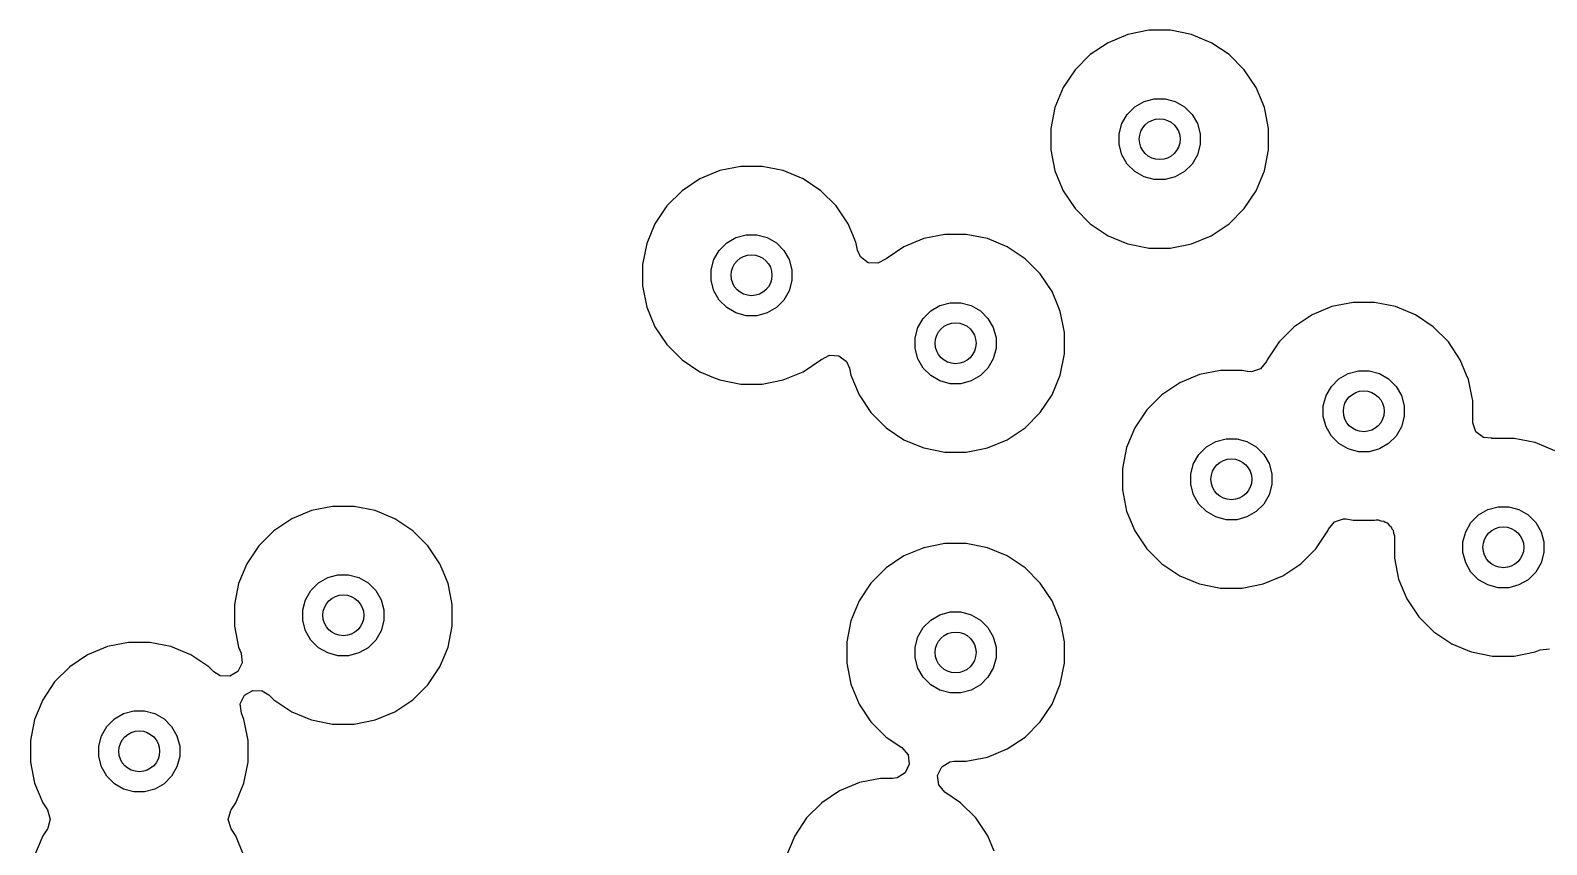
# Model space of a CAD drawing. Header units: inches. Extents: x 2.68 to 6.18, y -3.58 to -1.67.
# Drawn here: x 5.3622 to 5.801, y -2.6845 to -2.4488 of the extents above; entities that cross this region are included whole.
import ezdxf

# ---------------------------------------------------------------- set-up
doc = ezdxf.new("R2010")
doc.units = ezdxf.units.IN
doc.header["$MEASUREMENT"] = 0
doc.layers.add('In1.Cu', color=91, linetype='CONTINUOUS', true_color=0x7fc87f)

msp = doc.modelspace()

# ---------------------------------------------------------------- linework, layer by layer
at = {"layer": 'In1.Cu', "linetype": 'CONTINUOUS'}
for p, q in [((5.67405, -2.45239), (5.66889, -2.45584)), ((5.67978, -2.45001), (5.67405, -2.45239)), ((5.67405, -2.45239), (5.67405, -2.45239)), ((5.68587, -2.4488), (5.67978, -2.45001)), ((5.67978, -2.45001), (5.67978, -2.45001)), ((5.69208, -2.4488), (5.68587, -2.4488)), ((5.68587, -2.4488), (5.68587, -2.4488)), ((5.69817, -2.45001), (5.69208, -2.4488)), ((5.69208, -2.4488), (5.69208, -2.4488)), ((5.7039, -2.45239), (5.69817, -2.45001)), ((5.69817, -2.45001), (5.69817, -2.45001)), ((5.70411, -2.45253), (5.7039, -2.45239)), ((5.7039, -2.45239), (5.7039, -2.45239)), ((5.70907, -2.45584), (5.70411, -2.45253)), ((5.66889, -2.45584), (5.6645, -2.46022)), ((5.66889, -2.45584), (5.66889, -2.45584)), ((5.71346, -2.46022), (5.70907, -2.45584)), ((5.70907, -2.45584), (5.70907, -2.45584)), ((5.6645, -2.46022), (5.66105, -2.46539)), ((5.6645, -2.46022), (5.6645, -2.46022)), ((5.71691, -2.46539), (5.71346, -2.46022)), ((5.71346, -2.46022), (5.71346, -2.46022)), ((5.66105, -2.46539), (5.65867, -2.47112)), ((5.66105, -2.46539), (5.66105, -2.46539)), ((5.71889, -2.47018), (5.71691, -2.46539)), ((5.71691, -2.46539), (5.71691, -2.46539)), ((5.68179, -2.47094), (5.68446, -2.4694)), ((5.68446, -2.4694), (5.68743, -2.46861)), ((5.68743, -2.46861), (5.69052, -2.46861)), ((5.69052, -2.46861), (5.6935, -2.4694)), ((5.6935, -2.4694), (5.69617, -2.47094)), ((5.71928, -2.47112), (5.71889, -2.47018)), ((5.65867, -2.47112), (5.65746, -2.47721)), ((5.65867, -2.47112), (5.65867, -2.47112)), ((5.67806, -2.4758), (5.67961, -2.47312)), ((5.67961, -2.47312), (5.68179, -2.47094)), ((5.69617, -2.47094), (5.69835, -2.47312)), ((5.69835, -2.47312), (5.69989, -2.4758)), ((5.71947, -2.47207), (5.71928, -2.47112)), ((5.72049, -2.47721), (5.71947, -2.47207)), ((5.65746, -2.47721), (5.65746, -2.48342)), ((5.67727, -2.47877), (5.67806, -2.4758)), ((5.67727, -2.48186), (5.67727, -2.47877)), ((5.69989, -2.4758), (5.70069, -2.47877)), ((5.70069, -2.47877), (5.70069, -2.48186)), ((5.72049, -2.48342), (5.72049, -2.47721)), ((5.72049, -2.47721), (5.72049, -2.47721)), ((5.72049, -2.47721), (5.72049, -2.47721)), ((5.65746, -2.48342), (5.65867, -2.48951)), ((5.67806, -2.48483), (5.67727, -2.48186)), ((5.70069, -2.48186), (5.69989, -2.48483)), ((5.71928, -2.48951), (5.72049, -2.48342)), ((5.67961, -2.48751), (5.67806, -2.48483)), ((5.68179, -2.48969), (5.67961, -2.48751)), ((5.69835, -2.48751), (5.69617, -2.48969)), ((5.69989, -2.48483), (5.69835, -2.48751)), ((5.55594, -2.49176), (5.55078, -2.49521)), ((5.56167, -2.48938), (5.55594, -2.49176)), ((5.55594, -2.49176), (5.55594, -2.49176)), ((5.56776, -2.48817), (5.56167, -2.48938)), ((5.56167, -2.48938), (5.56167, -2.48938)), ((5.57397, -2.48817), (5.56776, -2.48817)), ((5.56776, -2.48817), (5.56776, -2.48817)), ((5.58006, -2.48938), (5.57397, -2.48817)), ((5.57397, -2.48817), (5.57397, -2.48817)), ((5.58579, -2.49176), (5.58006, -2.48938)), ((5.58006, -2.48938), (5.58006, -2.48938)), ((5.59096, -2.49521), (5.58579, -2.49176)), ((5.58579, -2.49176), (5.58579, -2.49176)), ((5.65867, -2.48951), (5.65867, -2.48951)), ((5.65867, -2.48951), (5.66105, -2.49524)), ((5.68446, -2.49123), (5.68179, -2.48969)), ((5.68743, -2.49202), (5.68446, -2.49123)), ((5.69052, -2.49202), (5.68743, -2.49202)), ((5.6935, -2.49123), (5.69052, -2.49202)), ((5.69617, -2.48969), (5.6935, -2.49123)), ((5.71691, -2.49524), (5.71928, -2.48951)), ((5.55078, -2.49521), (5.54639, -2.49959)), ((5.55078, -2.49521), (5.55078, -2.49521)), ((5.59535, -2.49959), (5.59096, -2.49521)), ((5.59096, -2.49521), (5.59096, -2.49521)), ((5.66105, -2.49524), (5.66105, -2.49524)), ((5.66105, -2.49524), (5.6645, -2.50041)), ((5.71346, -2.50041), (5.71691, -2.49524)), ((5.54639, -2.49959), (5.54294, -2.50476)), ((5.54639, -2.49959), (5.54639, -2.49959)), ((5.59879, -2.50476), (5.59535, -2.49959)), ((5.59535, -2.49959), (5.59535, -2.49959)), ((5.6645, -2.50041), (5.6645, -2.50041)), ((5.6645, -2.50041), (5.66889, -2.50479)), ((5.70907, -2.50479), (5.71346, -2.50041)), ((5.54294, -2.50476), (5.54056, -2.51049)), ((5.54294, -2.50476), (5.54294, -2.50476)), ((5.5988, -2.50476), (5.59879, -2.50476)), ((5.60063, -2.50919), (5.5988, -2.50476)), ((5.66889, -2.50479), (5.66889, -2.50479)), ((5.66889, -2.50479), (5.67405, -2.50824)), ((5.7039, -2.50824), (5.70907, -2.50479)), ((5.56368, -2.51031), (5.56635, -2.50877)), ((5.56635, -2.50877), (5.56932, -2.50798)), ((5.56932, -2.50798), (5.57241, -2.50798)), ((5.57241, -2.50798), (5.57539, -2.50877)), ((5.57539, -2.50877), (5.57806, -2.51031)), ((5.60117, -2.51049), (5.60063, -2.50919)), ((5.62073, -2.50907), (5.61499, -2.51144)), ((5.62682, -2.50785), (5.62073, -2.50907)), ((5.62073, -2.50907), (5.62073, -2.50907)), ((5.63303, -2.50785), (5.62682, -2.50785)), ((5.62682, -2.50785), (5.62682, -2.50785)), ((5.63911, -2.50907), (5.63303, -2.50785)), ((5.63303, -2.50785), (5.63303, -2.50785)), ((5.64485, -2.51144), (5.63911, -2.50907)), ((5.63911, -2.50907), (5.63911, -2.50907)), ((5.67405, -2.50824), (5.67405, -2.50824)), ((5.67405, -2.50824), (5.67948, -2.51049)), ((5.69817, -2.51062), (5.7039, -2.50824)), ((5.54056, -2.51049), (5.53935, -2.51658)), ((5.54056, -2.51049), (5.54056, -2.51049)), ((5.55995, -2.51517), (5.5615, -2.51249)), ((5.5615, -2.51249), (5.56368, -2.51031)), ((5.57806, -2.51031), (5.58024, -2.51249)), ((5.58024, -2.51249), (5.58178, -2.51517)), ((5.60156, -2.51243), (5.60117, -2.51049)), ((5.60117, -2.51049), (5.60117, -2.51049)), ((5.60244, -2.5144), (5.60156, -2.51243)), ((5.61499, -2.51144), (5.60983, -2.51489)), ((5.61499, -2.51144), (5.61499, -2.51144)), ((5.65001, -2.51489), (5.64485, -2.51144)), ((5.64485, -2.51144), (5.64485, -2.51144)), ((5.67948, -2.51049), (5.67978, -2.51062)), ((5.67978, -2.51062), (5.68544, -2.51174)), ((5.68544, -2.51174), (5.68587, -2.51183)), ((5.68587, -2.51183), (5.68587, -2.51183)), ((5.68587, -2.51183), (5.68587, -2.51183)), ((5.68587, -2.51183), (5.69208, -2.51183)), ((5.69208, -2.51183), (5.69251, -2.51174)), ((5.69208, -2.51183), (5.69208, -2.51183)), ((5.69251, -2.51174), (5.69348, -2.51155)), ((5.69348, -2.51155), (5.69684, -2.51088)), ((5.69348, -2.51155), (5.69348, -2.51155)), ((5.69684, -2.51088), (5.69817, -2.51062)), ((5.53935, -2.51658), (5.53935, -2.52279)), ((5.55916, -2.51814), (5.55995, -2.51517)), ((5.55916, -2.52123), (5.55916, -2.51814)), ((5.58178, -2.51517), (5.58258, -2.51814)), ((5.58258, -2.51814), (5.58258, -2.52123)), ((5.60464, -2.51605), (5.60244, -2.5144)), ((5.60738, -2.51624), (5.60464, -2.51605)), ((5.60963, -2.51502), (5.60738, -2.51624)), ((5.60965, -2.51504), (5.60963, -2.51502)), ((5.60977, -2.51494), (5.60965, -2.51504)), ((5.6098, -2.51493), (5.60977, -2.51494)), ((5.60983, -2.51489), (5.6098, -2.51493)), ((5.60983, -2.51489), (5.60983, -2.51489)), ((5.6517, -2.51658), (5.65001, -2.51489)), ((5.65001, -2.51489), (5.65001, -2.51489)), ((5.6544, -2.51928), (5.6517, -2.51658)), ((5.53935, -2.52279), (5.54056, -2.52888)), ((5.55995, -2.5242), (5.55916, -2.52123)), ((5.58258, -2.52123), (5.58178, -2.5242)), ((5.65785, -2.52444), (5.6544, -2.51928)), ((5.6544, -2.51928), (5.6544, -2.51928)), ((5.5615, -2.52688), (5.55995, -2.5242)), ((5.56368, -2.52906), (5.5615, -2.52688)), ((5.58024, -2.52688), (5.57806, -2.52906)), ((5.58178, -2.5242), (5.58024, -2.52688)), ((5.65969, -2.52888), (5.65785, -2.52444)), ((5.65785, -2.52444), (5.65785, -2.52444)), ((5.54056, -2.52888), (5.54056, -2.52888)), ((5.54056, -2.52888), (5.54294, -2.53461)), ((5.56635, -2.5306), (5.56368, -2.52906)), ((5.56932, -2.53139), (5.56635, -2.5306)), ((5.57241, -2.53139), (5.56932, -2.53139)), ((5.57539, -2.5306), (5.57241, -2.53139)), ((5.57806, -2.52906), (5.57539, -2.5306)), ((5.62055, -2.53218), (5.62273, -2.53)), ((5.62273, -2.53), (5.6254, -2.52846)), ((5.6254, -2.52846), (5.62838, -2.52766)), ((5.62838, -2.52766), (5.63146, -2.52766)), ((5.63146, -2.52766), (5.63444, -2.52846)), ((5.63444, -2.52846), (5.63711, -2.53)), ((5.63711, -2.53), (5.63929, -2.53218)), ((5.66023, -2.53018), (5.65969, -2.52888)), ((5.66096, -2.53388), (5.66023, -2.53018)), ((5.7331, -2.53113), (5.72794, -2.53458)), ((5.73884, -2.52875), (5.7331, -2.53113)), ((5.7331, -2.53113), (5.7331, -2.53113)), ((5.74493, -2.52754), (5.73884, -2.52875)), ((5.73884, -2.52875), (5.73884, -2.52875)), ((5.75114, -2.52754), (5.74493, -2.52754)), ((5.74493, -2.52754), (5.74493, -2.52754)), ((5.75722, -2.52875), (5.75114, -2.52754)), ((5.75114, -2.52754), (5.75114, -2.52754)), ((5.76296, -2.53113), (5.75722, -2.52875)), ((5.75722, -2.52875), (5.75722, -2.52875)), ((5.76812, -2.53458), (5.76296, -2.53113)), ((5.76296, -2.53113), (5.76296, -2.53113)), ((5.54294, -2.53461), (5.54294, -2.53461)), ((5.54294, -2.53461), (5.54639, -2.53978)), ((5.61821, -2.53783), (5.61901, -2.53485)), ((5.61901, -2.53485), (5.62055, -2.53218)), ((5.63929, -2.53218), (5.64083, -2.53485)), ((5.64083, -2.53485), (5.64163, -2.53783)), ((5.66144, -2.53627), (5.66096, -2.53388)), ((5.72794, -2.53458), (5.72355, -2.53896)), ((5.72794, -2.53458), (5.72794, -2.53458)), ((5.77251, -2.53896), (5.76812, -2.53458)), ((5.76812, -2.53458), (5.76812, -2.53458)), ((5.54639, -2.53978), (5.54639, -2.53978)), ((5.54639, -2.53978), (5.55078, -2.54416)), ((5.61821, -2.54091), (5.61821, -2.53783)), ((5.64163, -2.53783), (5.64163, -2.54091)), ((5.66144, -2.54247), (5.66144, -2.53627)), ((5.66144, -2.53627), (5.66144, -2.53627)), ((5.66144, -2.53627), (5.66144, -2.53627)), ((5.72355, -2.53897), (5.7201, -2.54413)), ((5.72355, -2.53896), (5.72355, -2.53897)), ((5.77251, -2.53897), (5.77251, -2.53896)), ((5.77596, -2.54413), (5.77251, -2.53897)), ((5.55078, -2.54416), (5.55078, -2.54416)), ((5.55078, -2.54416), (5.55594, -2.54761)), ((5.58579, -2.54761), (5.59096, -2.54416)), ((5.59096, -2.54416), (5.59099, -2.54413)), ((5.59099, -2.54413), (5.59101, -2.54412)), ((5.59101, -2.54412), (5.59114, -2.54401)), ((5.59114, -2.54401), (5.59116, -2.54404)), ((5.59116, -2.54404), (5.59341, -2.54281)), ((5.59341, -2.54281), (5.59615, -2.54301)), ((5.59615, -2.54301), (5.59835, -2.54466)), ((5.59835, -2.54466), (5.59923, -2.54663)), ((5.61901, -2.54389), (5.61821, -2.54091)), ((5.62055, -2.54656), (5.61901, -2.54389)), ((5.64083, -2.54389), (5.63929, -2.54656)), ((5.64163, -2.54091), (5.64083, -2.54389)), ((5.66023, -2.54856), (5.66144, -2.54247)), ((5.7199, -2.54462), (5.71817, -2.54677)), ((5.7201, -2.54413), (5.7199, -2.54462)), ((5.7201, -2.54413), (5.7201, -2.54413)), ((5.7778, -2.54856), (5.77596, -2.54413)), ((5.77596, -2.54413), (5.77596, -2.54413)), ((5.55594, -2.54761), (5.55594, -2.54761)), ((5.55594, -2.54761), (5.56033, -2.54943)), ((5.58006, -2.54999), (5.58579, -2.54761)), ((5.59923, -2.54663), (5.59962, -2.54856)), ((5.59962, -2.54856), (5.59962, -2.54856)), ((5.59962, -2.54856), (5.60199, -2.5543)), ((5.62273, -2.54874), (5.62055, -2.54656)), ((5.6254, -2.55028), (5.62273, -2.54874)), ((5.63711, -2.54874), (5.63444, -2.55028)), ((5.63929, -2.54656), (5.63711, -2.54874)), ((5.65785, -2.5543), (5.66023, -2.54856)), ((5.70053, -2.54844), (5.6948, -2.55081)), ((5.70662, -2.54722), (5.70053, -2.54844)), ((5.70053, -2.54844), (5.70053, -2.54844)), ((5.71283, -2.54722), (5.70662, -2.54722)), ((5.70662, -2.54722), (5.70662, -2.54722)), ((5.7143, -2.54752), (5.71283, -2.54722)), ((5.71443, -2.54754), (5.7143, -2.54752)), ((5.71556, -2.54763), (5.71443, -2.54754)), ((5.71817, -2.54677), (5.71556, -2.54763)), ((5.74084, -2.54968), (5.74351, -2.54814)), ((5.74351, -2.54814), (5.74649, -2.54735)), ((5.74649, -2.54735), (5.74957, -2.54735)), ((5.74957, -2.54735), (5.75255, -2.54814)), ((5.75255, -2.54814), (5.75522, -2.54968)), ((5.77834, -2.54986), (5.7778, -2.54856)), ((5.56033, -2.54943), (5.56167, -2.54999)), ((5.56167, -2.54999), (5.56776, -2.5512)), ((5.56776, -2.5512), (5.56776, -2.5512)), ((5.56776, -2.5512), (5.56776, -2.5512)), ((5.56776, -2.5512), (5.57397, -2.5512)), ((5.57397, -2.5512), (5.58006, -2.54999)), ((5.57397, -2.5512), (5.57397, -2.5512)), ((5.62838, -2.55108), (5.6254, -2.55028)), ((5.63146, -2.55108), (5.62838, -2.55108)), ((5.63444, -2.55028), (5.63146, -2.55108)), ((5.6948, -2.55081), (5.68963, -2.55426)), ((5.6948, -2.55081), (5.6948, -2.55081)), ((5.73712, -2.55454), (5.73866, -2.55187)), ((5.73866, -2.55187), (5.74084, -2.54968)), ((5.75522, -2.54968), (5.7574, -2.55187)), ((5.7574, -2.55187), (5.75894, -2.55454)), ((5.77939, -2.55516), (5.77834, -2.54986)), ((5.60199, -2.5543), (5.60199, -2.5543)), ((5.60199, -2.5543), (5.60544, -2.55946)), ((5.6544, -2.55946), (5.65785, -2.5543)), ((5.68963, -2.55426), (5.68524, -2.55865)), ((5.68963, -2.55426), (5.68963, -2.55426)), ((5.73632, -2.55751), (5.73712, -2.55454)), ((5.73632, -2.5606), (5.73632, -2.55751)), ((5.75894, -2.55454), (5.75974, -2.55751)), ((5.75974, -2.55751), (5.75974, -2.5606)), ((5.77955, -2.55595), (5.77939, -2.55516)), ((5.77955, -2.56211), (5.77955, -2.55595)), ((5.77955, -2.55595), (5.77955, -2.55595)), ((5.60544, -2.55946), (5.60544, -2.55946)), ((5.60544, -2.55946), (5.60983, -2.56385)), ((5.65001, -2.56385), (5.6544, -2.55946)), ((5.68524, -2.55865), (5.6818, -2.56381)), ((5.68524, -2.55865), (5.68524, -2.55865)), ((5.73712, -2.56358), (5.73632, -2.5606)), ((5.75974, -2.5606), (5.75894, -2.56358)), ((5.77955, -2.56237), (5.77955, -2.56211)), ((5.78047, -2.56497), (5.77955, -2.56237)), ((5.60983, -2.56385), (5.60983, -2.56385)), ((5.60983, -2.56385), (5.61499, -2.5673)), ((5.64485, -2.5673), (5.65001, -2.56385)), ((5.6818, -2.56381), (5.67942, -2.56955)), ((5.6818, -2.56381), (5.6818, -2.56381)), ((5.73866, -2.56625), (5.73712, -2.56358)), ((5.74084, -2.56843), (5.73866, -2.56625)), ((5.7574, -2.56625), (5.75522, -2.56843)), ((5.75894, -2.56358), (5.7574, -2.56625)), ((5.78264, -2.56665), (5.78047, -2.56497)), ((5.78509, -2.56687), (5.78264, -2.56665)), ((5.61499, -2.5673), (5.61499, -2.5673)), ((5.61499, -2.5673), (5.62042, -2.56955)), ((5.62042, -2.56955), (5.62073, -2.56967)), ((5.62073, -2.56967), (5.62682, -2.57089)), ((5.62682, -2.57089), (5.62682, -2.57089)), ((5.62682, -2.57089), (5.62682, -2.57089)), ((5.62682, -2.57089), (5.63303, -2.57089)), ((5.63303, -2.57089), (5.63343, -2.5708)), ((5.63303, -2.57089), (5.63303, -2.57089)), ((5.63343, -2.5708), (5.63442, -2.57061)), ((5.63442, -2.57061), (5.63779, -2.56994)), ((5.63442, -2.57061), (5.63442, -2.57061)), ((5.63779, -2.56994), (5.63911, -2.56967)), ((5.63911, -2.56967), (5.64485, -2.5673)), ((5.67942, -2.56955), (5.67821, -2.57564)), ((5.67942, -2.56955), (5.67942, -2.56955)), ((5.70035, -2.57155), (5.70253, -2.56937)), ((5.70253, -2.56937), (5.7052, -2.56783)), ((5.7052, -2.56783), (5.70818, -2.56703)), ((5.70818, -2.56703), (5.71127, -2.56703)), ((5.71127, -2.56703), (5.71424, -2.56783)), ((5.71424, -2.56783), (5.71691, -2.56937)), ((5.71691, -2.56937), (5.71909, -2.57155)), ((5.74351, -2.56997), (5.74084, -2.56843)), ((5.74649, -2.57077), (5.74351, -2.56997)), ((5.74957, -2.57077), (5.74649, -2.57077)), ((5.75255, -2.56997), (5.74957, -2.57077)), ((5.75522, -2.56843), (5.75255, -2.56997)), ((5.78509, -2.56693), (5.78509, -2.56687)), ((5.78533, -2.56691), (5.78509, -2.56693)), ((5.79154, -2.56691), (5.78533, -2.56691)), ((5.78533, -2.56691), (5.78533, -2.56691)), ((5.79763, -2.56812), (5.79154, -2.56691)), ((5.79154, -2.56691), (5.79154, -2.56691)), ((5.80336, -2.5705), (5.79763, -2.56812)), ((5.79763, -2.56812), (5.79763, -2.56812)), ((5.69801, -2.5772), (5.69881, -2.57422)), ((5.69881, -2.57422), (5.70035, -2.57155)), ((5.71909, -2.57155), (5.72064, -2.57422)), ((5.72064, -2.57422), (5.72143, -2.5772)), ((5.67821, -2.57564), (5.67821, -2.58184)), ((5.69801, -2.58028), (5.69801, -2.5772)), ((5.72143, -2.5772), (5.72143, -2.58028)), ((5.67821, -2.58184), (5.67942, -2.58793)), ((5.69881, -2.58326), (5.69801, -2.58028)), ((5.70035, -2.58593), (5.69881, -2.58326)), ((5.72064, -2.58326), (5.71909, -2.58593)), ((5.72143, -2.58028), (5.72064, -2.58326)), ((5.44356, -2.58781), (5.43783, -2.59018)), ((5.44965, -2.58659), (5.44356, -2.58781)), ((5.44356, -2.58781), (5.44356, -2.58781)), ((5.45586, -2.58659), (5.44965, -2.58659)), ((5.44965, -2.58659), (5.44965, -2.58659)), ((5.46195, -2.58781), (5.45586, -2.58659)), ((5.45586, -2.58659), (5.45586, -2.58659)), ((5.46768, -2.59018), (5.46195, -2.58781)), ((5.46195, -2.58781), (5.46195, -2.58781)), ((5.67942, -2.58793), (5.67942, -2.58793)), ((5.67942, -2.58793), (5.6818, -2.59367)), ((5.70253, -2.58811), (5.70035, -2.58593)), ((5.7052, -2.58965), (5.70253, -2.58811)), ((5.71691, -2.58811), (5.71424, -2.58965)), ((5.71909, -2.58593), (5.71691, -2.58811)), ((5.78124, -2.58905), (5.78391, -2.58751)), ((5.78391, -2.58751), (5.78689, -2.58672)), ((5.78689, -2.58672), (5.78998, -2.58672)), ((5.78998, -2.58672), (5.79295, -2.58751)), ((5.79295, -2.58751), (5.79562, -2.58905)), ((5.43783, -2.59018), (5.43267, -2.59363)), ((5.43783, -2.59018), (5.43783, -2.59018)), ((5.47285, -2.59363), (5.46768, -2.59018)), ((5.46768, -2.59018), (5.46768, -2.59018)), ((5.70818, -2.59045), (5.7052, -2.58965)), ((5.71127, -2.59045), (5.70818, -2.59045)), ((5.71424, -2.58965), (5.71127, -2.59045)), ((5.73786, -2.59317), (5.73958, -2.59103)), ((5.73958, -2.59103), (5.74219, -2.59016)), ((5.74219, -2.59016), (5.74254, -2.59016)), ((5.74254, -2.59016), (5.74293, -2.59017)), ((5.74293, -2.59017), (5.74493, -2.59057)), ((5.74493, -2.59057), (5.75114, -2.59057)), ((5.75114, -2.59057), (5.75164, -2.59047)), ((5.75164, -2.59047), (5.7522, -2.59049)), ((5.7522, -2.59049), (5.75299, -2.59075)), ((5.75299, -2.59075), (5.75382, -2.59083)), ((5.75382, -2.59083), (5.75427, -2.59118)), ((5.75427, -2.59118), (5.75481, -2.59135)), ((5.75481, -2.59135), (5.75534, -2.592)), ((5.75534, -2.592), (5.756, -2.59251)), ((5.756, -2.59251), (5.75619, -2.59305)), ((5.75619, -2.59305), (5.75654, -2.59349)), ((5.77752, -2.59391), (5.77906, -2.59124)), ((5.77906, -2.59124), (5.78124, -2.58905)), ((5.79562, -2.58905), (5.7978, -2.59124)), ((5.7978, -2.59124), (5.79935, -2.59391)), ((5.43267, -2.59363), (5.42828, -2.59802)), ((5.43267, -2.59363), (5.43267, -2.59363)), ((5.47724, -2.59802), (5.47285, -2.59363)), ((5.47285, -2.59363), (5.47285, -2.59363)), ((5.62682, -2.59734), (5.62073, -2.59855)), ((5.63303, -2.59734), (5.62682, -2.59734)), ((5.62682, -2.59734), (5.62682, -2.59734)), ((5.63911, -2.59855), (5.63303, -2.59734)), ((5.63303, -2.59734), (5.63303, -2.59734)), ((5.6818, -2.59367), (5.6818, -2.59367)), ((5.6818, -2.59367), (5.68524, -2.59883)), ((5.7342, -2.59883), (5.73765, -2.59367)), ((5.73765, -2.59367), (5.73786, -2.59317)), ((5.75654, -2.59349), (5.75663, -2.59432)), ((5.75663, -2.59432), (5.75691, -2.59511)), ((5.75691, -2.59511), (5.75692, -2.59537)), ((5.75692, -2.59537), (5.75692, -2.60153)), ((5.77672, -2.59688), (5.77752, -2.59391)), ((5.77672, -2.59997), (5.77672, -2.59688)), ((5.79935, -2.59391), (5.80014, -2.59688)), ((5.80014, -2.59688), (5.80014, -2.59997)), ((5.42828, -2.59802), (5.42483, -2.60318)), ((5.42828, -2.59802), (5.42828, -2.59802)), ((5.48068, -2.60318), (5.47724, -2.59802)), ((5.47724, -2.59802), (5.47724, -2.59802)), ((5.61499, -2.60093), (5.60983, -2.60438)), ((5.62073, -2.59855), (5.61499, -2.60093)), ((5.61499, -2.60093), (5.61499, -2.60093)), ((5.62073, -2.59855), (5.62073, -2.59855)), ((5.64485, -2.60093), (5.63911, -2.59855)), ((5.63911, -2.59855), (5.63911, -2.59855)), ((5.65001, -2.60438), (5.64485, -2.60093)), ((5.64485, -2.60093), (5.64485, -2.60093)), ((5.68524, -2.59883), (5.68524, -2.59883)), ((5.68524, -2.59883), (5.68963, -2.60322)), ((5.72981, -2.60322), (5.7342, -2.59883)), ((5.75692, -2.60153), (5.75813, -2.60762)), ((5.77752, -2.60295), (5.77672, -2.59997)), ((5.80014, -2.59997), (5.79935, -2.60295)), ((5.42483, -2.60318), (5.42245, -2.60892)), ((5.42483, -2.60318), (5.42483, -2.60318)), ((5.48161, -2.60541), (5.48068, -2.60318)), ((5.48068, -2.60318), (5.48068, -2.60318)), ((5.48306, -2.60892), (5.48161, -2.60541)), ((5.60983, -2.60438), (5.60544, -2.60877)), ((5.60983, -2.60438), (5.60983, -2.60438)), ((5.6544, -2.60877), (5.65001, -2.60438)), ((5.65001, -2.60438), (5.65001, -2.60438)), ((5.68963, -2.60322), (5.68963, -2.60322)), ((5.68963, -2.60322), (5.6948, -2.60667)), ((5.72465, -2.60667), (5.72981, -2.60322)), ((5.77906, -2.60562), (5.77752, -2.60295)), ((5.78124, -2.6078), (5.77906, -2.60562)), ((5.7978, -2.60562), (5.79562, -2.6078)), ((5.79935, -2.60295), (5.7978, -2.60562)), ((5.42245, -2.60892), (5.42124, -2.61501)), ((5.42245, -2.60892), (5.42245, -2.60892)), ((5.44339, -2.61092), (5.44557, -2.60874)), ((5.44557, -2.60874), (5.44824, -2.6072)), ((5.44824, -2.6072), (5.45121, -2.6064)), ((5.45121, -2.6064), (5.4543, -2.6064)), ((5.4543, -2.6064), (5.45728, -2.6072)), ((5.45728, -2.6072), (5.45995, -2.60874)), ((5.45995, -2.60874), (5.46213, -2.61092)), ((5.48365, -2.6119), (5.48306, -2.60892)), ((5.60544, -2.60877), (5.60199, -2.61393)), ((5.60544, -2.60877), (5.60544, -2.60877)), ((5.65785, -2.61393), (5.6544, -2.60877)), ((5.6544, -2.60877), (5.6544, -2.60877)), ((5.6948, -2.60667), (5.6948, -2.60667)), ((5.6948, -2.60667), (5.70022, -2.60892)), ((5.70022, -2.60892), (5.70053, -2.60904)), ((5.70053, -2.60904), (5.70662, -2.61026)), ((5.70662, -2.61026), (5.70662, -2.61026)), ((5.70662, -2.61026), (5.70662, -2.61026)), ((5.70662, -2.61026), (5.71283, -2.61026)), ((5.71283, -2.61026), (5.71892, -2.60904)), ((5.71283, -2.61026), (5.71283, -2.61026)), ((5.71892, -2.60904), (5.72465, -2.60667)), ((5.75813, -2.60762), (5.75813, -2.60762)), ((5.75813, -2.60762), (5.76051, -2.61335)), ((5.78391, -2.60934), (5.78124, -2.6078)), ((5.78689, -2.61014), (5.78391, -2.60934)), ((5.78998, -2.61014), (5.78689, -2.61014)), ((5.79295, -2.60934), (5.78998, -2.61014)), ((5.79562, -2.6078), (5.79295, -2.60934)), ((5.42124, -2.61501), (5.42124, -2.62121)), ((5.44105, -2.61657), (5.44184, -2.61359)), ((5.44184, -2.61359), (5.44339, -2.61092)), ((5.46213, -2.61092), (5.46367, -2.61359)), ((5.46367, -2.61359), (5.46447, -2.61657)), ((5.48427, -2.61501), (5.48365, -2.6119)), ((5.48427, -2.62121), (5.48427, -2.61501)), ((5.48427, -2.61501), (5.48427, -2.61501)), ((5.48427, -2.61501), (5.48427, -2.61501)), ((5.60199, -2.61393), (5.59962, -2.61967)), ((5.60199, -2.61393), (5.60199, -2.61393)), ((5.66019, -2.61958), (5.65785, -2.61393)), ((5.65785, -2.61393), (5.65785, -2.61393)), ((5.76051, -2.61335), (5.76051, -2.61335)), ((5.76051, -2.61335), (5.76395, -2.61852)), ((5.44105, -2.61965), (5.44105, -2.61657)), ((5.46447, -2.61657), (5.46447, -2.61965)), ((5.62273, -2.61949), (5.6254, -2.61795)), ((5.6254, -2.61795), (5.62838, -2.61715)), ((5.62838, -2.61715), (5.63146, -2.61715)), ((5.63146, -2.61715), (5.63444, -2.61795)), ((5.63444, -2.61795), (5.63711, -2.61949)), ((5.76395, -2.61852), (5.76395, -2.61852)), ((5.76395, -2.61852), (5.76834, -2.6229)), ((5.42124, -2.62121), (5.42245, -2.6273)), ((5.44184, -2.62263), (5.44105, -2.61965)), ((5.44339, -2.6253), (5.44184, -2.62263)), ((5.46367, -2.62263), (5.46213, -2.6253)), ((5.46447, -2.61965), (5.46367, -2.62263)), ((5.48306, -2.6273), (5.48427, -2.62121)), ((5.59962, -2.61967), (5.59841, -2.62575)), ((5.59962, -2.61967), (5.59962, -2.61967)), ((5.61901, -2.62434), (5.62055, -2.62167)), ((5.62055, -2.62167), (5.62273, -2.61949)), ((5.63711, -2.61949), (5.63929, -2.62167)), ((5.63929, -2.62167), (5.64083, -2.62434)), ((5.66023, -2.61967), (5.66019, -2.61958)), ((5.66053, -2.62121), (5.66023, -2.61967)), ((5.66144, -2.62575), (5.66053, -2.62121)), ((5.76834, -2.6229), (5.76834, -2.62291)), ((5.76834, -2.62291), (5.77351, -2.62635)), ((5.38451, -2.62718), (5.37877, -2.62955)), ((5.3906, -2.62596), (5.38451, -2.62718)), ((5.38451, -2.62718), (5.38451, -2.62718)), ((5.3968, -2.62596), (5.3906, -2.62596)), ((5.3906, -2.62596), (5.3906, -2.62596)), ((5.40289, -2.62718), (5.3968, -2.62596)), ((5.3968, -2.62596), (5.3968, -2.62596)), ((5.40863, -2.62955), (5.40289, -2.62718)), ((5.40289, -2.62718), (5.40289, -2.62718)), ((5.42245, -2.6273), (5.42245, -2.6273)), ((5.42245, -2.6273), (5.42319, -2.62908)), ((5.44557, -2.62748), (5.44339, -2.6253)), ((5.44824, -2.62902), (5.44557, -2.62748)), ((5.45995, -2.62748), (5.45728, -2.62902)), ((5.46213, -2.6253), (5.45995, -2.62748)), ((5.48182, -2.6303), (5.48306, -2.6273)), ((5.59841, -2.62575), (5.59841, -2.63196)), ((5.61821, -2.62732), (5.61901, -2.62434)), ((5.61821, -2.6304), (5.61821, -2.62732)), ((5.64083, -2.62434), (5.64163, -2.62732)), ((5.64163, -2.62732), (5.64163, -2.6304)), ((5.66144, -2.63196), (5.66144, -2.62575)), ((5.66144, -2.62575), (5.66144, -2.62575)), ((5.66144, -2.62575), (5.66144, -2.62575)), ((5.77351, -2.62635), (5.77351, -2.62635)), ((5.77351, -2.62635), (5.77867, -2.62849)), ((5.79763, -2.62873), (5.79904, -2.62815)), ((5.79904, -2.62815), (5.80177, -2.62785)), ((5.37877, -2.62955), (5.37361, -2.633)), ((5.37877, -2.62955), (5.37877, -2.62955)), ((5.41379, -2.633), (5.40863, -2.62955)), ((5.40863, -2.62955), (5.40863, -2.62955)), ((5.42351, -2.63187), (5.42227, -2.63433)), ((5.42319, -2.62908), (5.42321, -2.62914)), ((5.42321, -2.62914), (5.42351, -2.63187)), ((5.45121, -2.62982), (5.44824, -2.62902)), ((5.4543, -2.62982), (5.45121, -2.62982)), ((5.45728, -2.62902), (5.4543, -2.62982)), ((5.48068, -2.63304), (5.48087, -2.63259)), ((5.48087, -2.63259), (5.48182, -2.6303)), ((5.59841, -2.63196), (5.59962, -2.63805)), ((5.61901, -2.63338), (5.61821, -2.6304)), ((5.64163, -2.6304), (5.64083, -2.63338)), ((5.66023, -2.63805), (5.66144, -2.63196)), ((5.77867, -2.62849), (5.77924, -2.62873)), ((5.77924, -2.62873), (5.78533, -2.62994)), ((5.78533, -2.62994), (5.78533, -2.62994)), ((5.78533, -2.62994), (5.78533, -2.62994)), ((5.78533, -2.62994), (5.79154, -2.62994)), ((5.79154, -2.62994), (5.79763, -2.62873)), ((5.79154, -2.62994), (5.79154, -2.62994)), ((5.37361, -2.633), (5.36922, -2.63739)), ((5.37361, -2.633), (5.37361, -2.633)), ((5.41525, -2.63446), (5.41379, -2.633)), ((5.41379, -2.633), (5.41379, -2.633)), ((5.41716, -2.63564), (5.41525, -2.63446)), ((5.41991, -2.63574), (5.41716, -2.63564)), ((5.42227, -2.63433), (5.41991, -2.63574)), ((5.47724, -2.6382), (5.48068, -2.63304)), ((5.62055, -2.63605), (5.61901, -2.63338)), ((5.62273, -2.63823), (5.62055, -2.63605)), ((5.63929, -2.63605), (5.63711, -2.63823)), ((5.64083, -2.63338), (5.63929, -2.63605)), ((5.36922, -2.63739), (5.36577, -2.64255)), ((5.36922, -2.63739), (5.36922, -2.63739)), ((5.42295, -2.64372), (5.42418, -2.64126)), ((5.42418, -2.64126), (5.42655, -2.63985)), ((5.42655, -2.63985), (5.4293, -2.63995)), ((5.4293, -2.63995), (5.43121, -2.64113)), ((5.43121, -2.64113), (5.43267, -2.64259)), ((5.47285, -2.64259), (5.47724, -2.6382)), ((5.59962, -2.63805), (5.59962, -2.63805)), ((5.59962, -2.63805), (5.60199, -2.64379)), ((5.6254, -2.63977), (5.62273, -2.63823)), ((5.62838, -2.64057), (5.6254, -2.63977)), ((5.63146, -2.64057), (5.62838, -2.64057)), ((5.63444, -2.63977), (5.63146, -2.64057)), ((5.63711, -2.63823), (5.63444, -2.63977)), ((5.65785, -2.64379), (5.66023, -2.63805)), ((5.36577, -2.64255), (5.3634, -2.64829)), ((5.36577, -2.64255), (5.36577, -2.64255)), ((5.38918, -2.64657), (5.39216, -2.64577)), ((5.39216, -2.64577), (5.39524, -2.64577)), ((5.39524, -2.64577), (5.39822, -2.64657)), ((5.42325, -2.64645), (5.42295, -2.64372)), ((5.43267, -2.64259), (5.43267, -2.64259)), ((5.43267, -2.64259), (5.43783, -2.64604)), ((5.46768, -2.64604), (5.47285, -2.64259)), ((5.60199, -2.64379), (5.60199, -2.64379)), ((5.60199, -2.64379), (5.60544, -2.64895)), ((5.6544, -2.64895), (5.65785, -2.64379)), ((5.3634, -2.64829), (5.36219, -2.65438)), ((5.3634, -2.64829), (5.3634, -2.64829)), ((5.38433, -2.65029), (5.38651, -2.64811)), ((5.38651, -2.64811), (5.38918, -2.64657)), ((5.39822, -2.64657), (5.40089, -2.64811)), ((5.40089, -2.64811), (5.40307, -2.65029)), ((5.42401, -2.64829), (5.42325, -2.64645)), ((5.42427, -2.64963), (5.42401, -2.64829)), ((5.42522, -2.65438), (5.42427, -2.64963)), ((5.43783, -2.64604), (5.43783, -2.64604)), ((5.43783, -2.64604), (5.44326, -2.64829)), ((5.44326, -2.64829), (5.44356, -2.64841)), ((5.44356, -2.64841), (5.44965, -2.64963)), ((5.44965, -2.64963), (5.44965, -2.64963)), ((5.44965, -2.64963), (5.44965, -2.64963)), ((5.44965, -2.64963), (5.45586, -2.64963)), ((5.45586, -2.64963), (5.46195, -2.64841)), ((5.45586, -2.64963), (5.45586, -2.64963)), ((5.46195, -2.64841), (5.46768, -2.64604)), ((5.60544, -2.64895), (5.60544, -2.64895)), ((5.60544, -2.64895), (5.60983, -2.65334)), ((5.65001, -2.65334), (5.6544, -2.64895)), ((5.36219, -2.65438), (5.36219, -2.66058)), ((5.38199, -2.65594), (5.38279, -2.65296)), ((5.38279, -2.65296), (5.38433, -2.65029)), ((5.40307, -2.65029), (5.40461, -2.65296)), ((5.40461, -2.65296), (5.40541, -2.65594)), ((5.42522, -2.66058), (5.42522, -2.65438)), ((5.42522, -2.65438), (5.42522, -2.65438)), ((5.42522, -2.65438), (5.42522, -2.65438)), ((5.60983, -2.65334), (5.60983, -2.65334)), ((5.60983, -2.65334), (5.6144, -2.65639)), ((5.64485, -2.65679), (5.65001, -2.65334)), ((5.38199, -2.65902), (5.38199, -2.65594)), ((5.40541, -2.65594), (5.40541, -2.65902)), ((5.6144, -2.65639), (5.61617, -2.6585)), ((5.61617, -2.6585), (5.61651, -2.66123)), ((5.63911, -2.65916), (5.64485, -2.65679)), ((5.36219, -2.66058), (5.3634, -2.66667)), ((5.38279, -2.662), (5.38199, -2.65902)), ((5.38433, -2.66467), (5.38279, -2.662)), ((5.40461, -2.662), (5.40307, -2.66467)), ((5.40541, -2.65902), (5.40461, -2.662)), ((5.42401, -2.66667), (5.42522, -2.66058)), ((5.61651, -2.66123), (5.61532, -2.66372)), ((5.62471, -2.66447), (5.6259, -2.66199)), ((5.6259, -2.66199), (5.62824, -2.66055)), ((5.62824, -2.66055), (5.62953, -2.66037)), ((5.62953, -2.66037), (5.63303, -2.66037)), ((5.63303, -2.66037), (5.63911, -2.65916)), ((5.63303, -2.66037), (5.63303, -2.66037)), ((5.3634, -2.66667), (5.3634, -2.66667)), ((5.3634, -2.66667), (5.36577, -2.67241)), ((5.38651, -2.66685), (5.38433, -2.66467)), ((5.38918, -2.66839), (5.38651, -2.66685)), ((5.40089, -2.66685), (5.39822, -2.66839)), ((5.40307, -2.66467), (5.40089, -2.66685)), ((5.42163, -2.67241), (5.42401, -2.66667)), ((5.60211, -2.66655), (5.59637, -2.66892)), ((5.6082, -2.66533), (5.60211, -2.66655)), ((5.60211, -2.66655), (5.60211, -2.66655)), ((5.61169, -2.66533), (5.6082, -2.66533)), ((5.61298, -2.66516), (5.61169, -2.66533)), ((5.61532, -2.66372), (5.61298, -2.66516)), ((5.62505, -2.6672), (5.62471, -2.66447)), ((5.62682, -2.66932), (5.62505, -2.6672)), ((5.39216, -2.66919), (5.38918, -2.66839)), ((5.39524, -2.66919), (5.39216, -2.66919)), ((5.39822, -2.66839), (5.39524, -2.66919)), ((5.59637, -2.66892), (5.59121, -2.67237)), ((5.59637, -2.66892), (5.59637, -2.66892)), ((5.63139, -2.67237), (5.62682, -2.66932)), ((5.36577, -2.67241), (5.36577, -2.67241)), ((5.36577, -2.67241), (5.36714, -2.67445)), ((5.36714, -2.67445), (5.36796, -2.67708)), ((5.41944, -2.67725), (5.42017, -2.6746)), ((5.42017, -2.6746), (5.42026, -2.67445)), ((5.42026, -2.67445), (5.42163, -2.67241)), ((5.59121, -2.67237), (5.58682, -2.67676)), ((5.59121, -2.67237), (5.59121, -2.67237)), ((5.63578, -2.67676), (5.63139, -2.67237)), ((5.63139, -2.67237), (5.63139, -2.67237)), ((5.36714, -2.67988), (5.36577, -2.68192)), ((5.36723, -2.67973), (5.36714, -2.67988)), ((5.36796, -2.67708), (5.36723, -2.67973)), ((5.42026, -2.67988), (5.41944, -2.67725)), ((5.42163, -2.68192), (5.42026, -2.67988)), ((5.58682, -2.67676), (5.58337, -2.68192)), ((5.58682, -2.67676), (5.58682, -2.67676)), ((5.63923, -2.68192), (5.63578, -2.67676)), ((5.63578, -2.67676), (5.63578, -2.67676)), ((5.36577, -2.68192), (5.3634, -2.68766)), ((5.36577, -2.68192), (5.36577, -2.68192)), ((5.42243, -2.68386), (5.42163, -2.68192)), ((5.42163, -2.68192), (5.42163, -2.68192)), ((5.42163, -2.68192), (5.42163, -2.68192)), ((5.42401, -2.68766), (5.42243, -2.68386)), ((5.58337, -2.68192), (5.58099, -2.68766)), ((5.58337, -2.68192), (5.58337, -2.68192)), ((5.64107, -2.68636), (5.63923, -2.68192)), ((5.63923, -2.68192), (5.63923, -2.68192))]:
    msp.add_line(p, q, dxfattribs=at)
at = {"layer": 'In1.Cu'}
for centre in [(5.68898, -2.48031), (5.57087, -2.51969), (5.62992, -2.53937), (5.74803, -2.55906), (5.70972, -2.57874), (5.78843, -2.59843), (5.45276, -2.61811), (5.62992, -2.62886), (5.3937, -2.65748)]:
    msp.add_circle(centre, 0.00591, dxfattribs=at)

doc.saveas('drawing.dxf')
